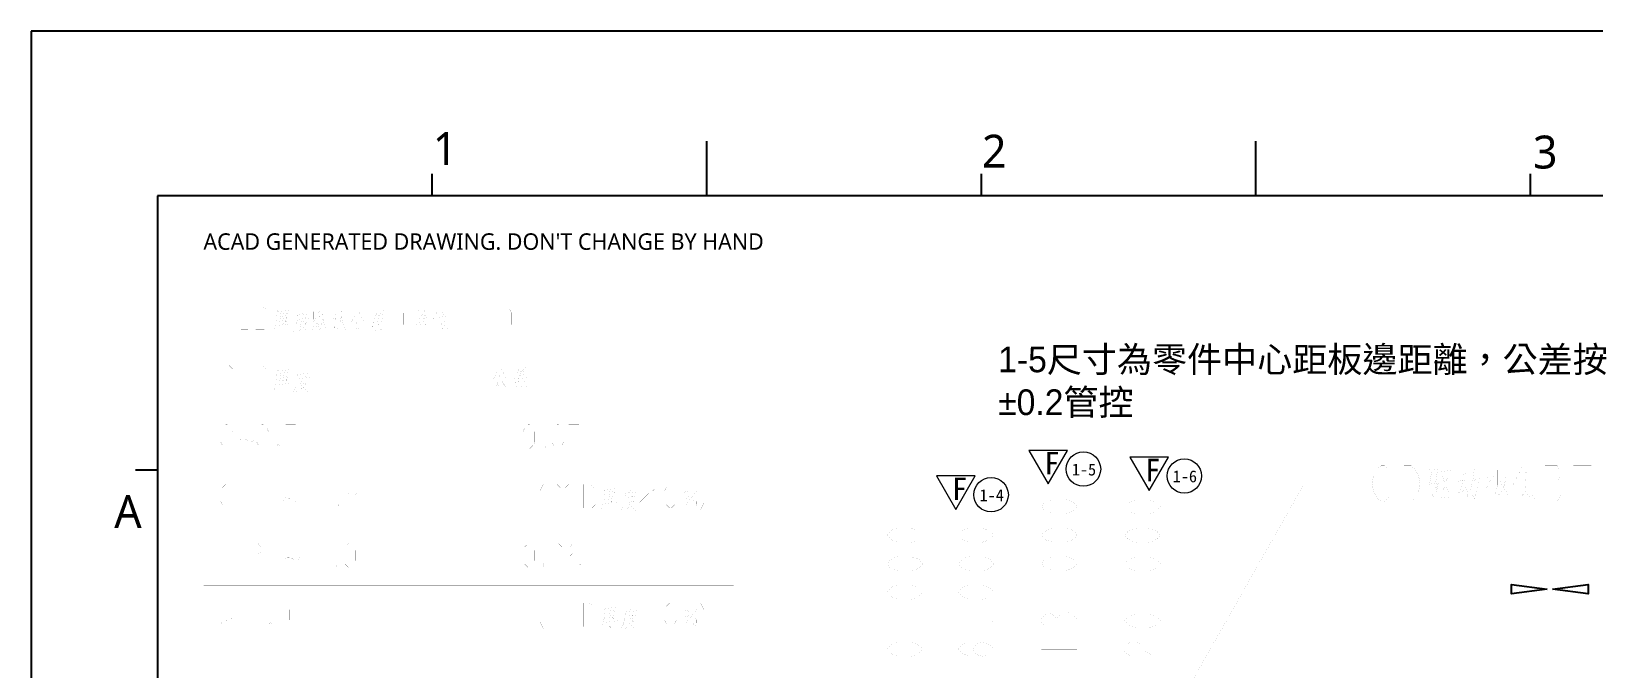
# Model space of a CAD drawing. Header units: millimetres. Extents: x 0 to 379, y 0 to 268.
# Drawn here: x 0 to 131.4, y 214.3 to 268 of the extents above; entities that cross this region are included whole.
import ezdxf

# ---------------------------------------------------------------- set-up
doc = ezdxf.new("R2010")
doc.units = ezdxf.units.MM
doc.header["$LTSCALE"] = 7.7
doc.layers.get('0').update_dxf_attribs({"linetype": 'CONTINUOUS'})
doc.layers.add('DIM', color=100, linetype='CONTINUOUS', lineweight=15)
doc.layers.add('備註', color=1, linetype='CONTINUOUS', lineweight=20)
doc.layers.add('鵬鼎', color=5, linetype='CONTINUOUS')
doc.styles.get("Standard").update_dxf_attribs({"font": 'simplex.shx'})

msp = doc.modelspace()

# ---------------------------------------------------------------- linework, layer by layer
for p, q in [((0, 267.966), (0, 0)), ((378.936, 267.966), (0, 267.966)), ((56.827, 254.1), (56.827, 258.72)), ((103.027, 254.1), (103.027, 258.72)), ((33.727, 254.1), (33.727, 255.948)), ((79.927, 254.1), (79.927, 255.948)), ((126.127, 254.1), (126.127, 255.948)), ((367.291, 254.1), (10.627, 254.1)), ((10.627, 254.1), (10.627, 7.392)), ((10.627, 231), (8.779, 231))]:
    msp.add_line(p, q)
at = {"const_width": 0.003}
for points in [[(14.496, 246.321), (14.496, 216.321)], [(14.496, 246.321), (59.096, 246.321)], [(59.096, 246.321), (59.096, 216.321)], [(15.934, 242.821), (15.934, 244.821), (16.649, 244.821), (16.934, 244.535), (16.934, 243.964), (16.649, 243.678), (15.934, 243.678)], [(18.22, 242.821), (17.649, 242.821), (17.363, 243.107), (17.363, 244.535), (17.649, 244.821), (18.22, 244.821)], [(18.887, 242.821), (18.887, 244.821), (19.315, 244.821), (19.458, 244.773), (19.744, 244.535), (19.744, 244.107), (19.458, 243.821), (18.887, 243.821)], [(20.696, 244.519), (20.62, 243.486), (20.429, 242.777)], [(22.753, 244.486), (22.868, 244.164)], [(26.106, 244.486), (26.068, 243.841), (26.449, 242.841), (26.601, 242.841)], [(31.629, 242.678), (31.344, 243.25), (31.344, 244.25), (31.629, 244.821)], [(32.591, 244.486), (32.744, 244.131)], [(33.125, 244.486), (32.934, 244.067)], [(34.229, 244.486), (33.734, 243.551)], [(40.115, 242.678), (40.401, 243.25), (40.401, 244.25), (40.115, 244.821)], [(19.458, 243.821), (19.601, 243.821), (19.887, 243.535), (19.887, 243.107), (19.601, 242.821), (18.887, 242.821)], [(20.696, 244.357), (21.687, 244.454)], [(20.734, 243.196), (21.801, 243.325)], [(20.849, 243.551), (21.496, 243.615)], [(20.925, 244.293), (20.925, 243.68)], [(21.534, 244.228), (20.925, 244.164)], [(20.925, 243.938), (21.382, 244.002)], [(20.925, 243.744), (21.534, 243.809)], [(21.191, 243.454), (21.268, 243.26), (21.268, 242.68)], [(21.229, 243.325), (21.534, 243.648)], [(21.496, 243.809), (21.534, 244.293)], [(22.41, 244.228), (22.372, 243.583), (22.22, 242.97), (22.029, 242.648)], [(22.41, 244.067), (23.401, 244.164)], [(22.449, 243.712), (23.401, 243.809)], [(22.601, 243.293), (23.096, 243.357)], [(22.601, 243.196), (23.287, 242.615), (23.439, 242.615)], [(22.677, 244.067), (22.677, 243.454)], [(22.677, 243.486), (23.058, 243.551)], [(22.868, 242.938), (22.982, 243.131), (23.134, 243.422)], [(23.02, 243.551), (23.058, 244.067)], [(24.277, 243.454), (23.668, 243.26)], [(23.744, 244.357), (23.744, 243.712)], [(24.239, 243.68), (23.744, 243.551)], [(23.782, 244.228), (24.239, 244.325)], [(23.782, 243.777), (24.239, 243.873)], [(23.858, 244.067), (23.896, 243.938)], [(24.01, 244.293), (24.01, 243.325)], [(24.01, 243.228), (24.049, 242.906)], [(24.125, 244.131), (24.087, 243.938)], [(24.544, 244.389), (24.506, 243.712), (24.391, 243.099), (24.125, 242.68)], [(24.201, 242.97), (24.125, 243.293)], [(24.277, 244.357), (24.239, 243.809)], [(24.315, 243.648), (24.849, 243.744)], [(24.544, 243.68), (24.81, 242.744), (24.963, 242.744)], [(24.658, 244.164), (24.81, 244.002)], [(25.268, 243.777), (25.572, 243.841)], [(25.458, 244.422), (25.649, 244.099)], [(25.458, 242.873), (25.725, 243.26)], [(25.572, 243.873), (25.534, 242.938)], [(26.068, 243.841), (25.877, 243.099), (25.61, 242.712)], [(27.249, 244.164), (27.02, 243.648), (26.829, 243.293)], [(27.439, 243.712), (27.172, 242.873)], [(27.553, 244.389), (28.01, 243.389), (28.201, 243.389)], [(27.591, 243.325), (27.934, 242.809)], [(29.61, 244.454), (29.268, 244.067), (29.115, 243.68), (28.772, 243.164), (28.468, 242.873)], [(28.62, 243.454), (29.763, 243.551)], [(28.734, 244.002), (29.687, 244.099)], [(29.572, 243.809), (28.81, 243.744)], [(28.925, 244.422), (29.077, 244.099)], [(28.925, 243.228), (29.496, 243.26)], [(29.191, 243.228), (29.191, 242.777)], [(32.172, 243.228), (33.544, 243.325)], [(32.515, 244.099), (32.515, 243.389)], [(33.239, 244.067), (32.515, 244.002)], [(32.515, 243.454), (33.277, 243.519)], [(32.629, 243.777), (33.125, 243.809)], [(32.896, 242.68), (32.896, 244.035)], [(33.277, 244.099), (33.201, 243.519)], [(34.039, 244.099), (34.039, 242.68)], [(34.229, 243.873), (35.029, 243.97)], [(34.382, 243.712), (34.534, 243.228)], [(34.534, 244.454), (34.687, 244.099)], [(34.839, 243.777), (34.687, 242.938)], [(36.687, 242.821), (36.687, 244.25), (37.829, 244.25), (37.972, 244.107), (37.972, 242.821)], [(37.306, 244.25), (37.306, 242.821)], [(38.401, 242.821), (38.401, 244.25), (39.544, 244.25), (39.687, 244.107), (39.687, 242.821)], [(39.02, 244.25), (39.02, 242.821)], [(21.268, 242.68), (21.001, 242.938)], [(22.868, 242.938), (22.258, 242.615)], [(23.744, 243.131), (23.668, 242.712)], [(23.858, 243.164), (23.858, 242.841)], [(27.058, 242.841), (27.82, 243.002)], [(28.696, 242.777), (29.725, 242.841)], [(34.153, 242.906), (35.144, 242.97)], [(14.496, 241.321), (59.096, 241.321)], [(37.496, 241.321), (37.496, 216.321)], [(15.934, 237.821), (15.934, 239.821), (16.649, 239.821), (16.934, 239.535), (16.934, 238.964), (16.649, 238.678), (15.934, 238.678)], [(18.22, 237.821), (17.649, 237.821), (17.363, 238.107), (17.363, 239.535), (17.649, 239.821), (18.22, 239.821)], [(18.887, 237.821), (18.887, 239.821), (19.315, 239.821), (19.458, 239.774), (19.744, 239.535), (19.744, 239.107), (19.458, 238.821), (18.887, 238.821)], [(20.696, 239.519), (20.62, 238.486), (20.429, 237.777)], [(20.696, 239.357), (21.687, 239.454)], [(20.925, 239.293), (20.925, 238.68)], [(21.534, 239.228), (20.925, 239.164)], [(21.496, 238.809), (21.534, 239.293)], [(22.41, 239.228), (22.372, 238.583), (22.22, 237.97), (22.029, 237.648)], [(22.753, 239.486), (22.868, 239.164)], [(39.229, 239.402), (39.001, 238.886), (38.81, 238.531)], [(39.534, 239.628), (39.991, 238.628), (40.182, 238.628)], [(41.591, 239.692), (41.249, 239.305), (41.096, 238.918), (40.753, 238.402), (40.449, 238.111)], [(40.715, 239.24), (41.668, 239.337)], [(40.906, 239.66), (41.058, 239.337)], [(19.458, 238.821), (19.601, 238.821), (19.887, 238.535), (19.887, 238.107), (19.601, 237.821), (18.887, 237.821)], [(20.734, 238.196), (21.801, 238.325)], [(20.849, 238.551), (21.496, 238.615)], [(20.925, 238.938), (21.382, 239.002)], [(20.925, 238.744), (21.534, 238.809)], [(21.268, 237.68), (21.001, 237.938)], [(21.191, 238.454), (21.268, 238.26), (21.268, 237.68)], [(21.229, 238.325), (21.534, 238.648)], [(22.868, 237.938), (22.258, 237.615)], [(22.41, 239.067), (23.401, 239.164)], [(22.449, 238.712), (23.401, 238.809)], [(22.601, 238.293), (23.096, 238.357)], [(22.601, 238.196), (23.287, 237.615), (23.439, 237.615)], [(22.677, 239.067), (22.677, 238.454)], [(22.677, 238.486), (23.058, 238.551)], [(22.868, 237.938), (22.982, 238.131), (23.134, 238.422)], [(23.02, 238.551), (23.058, 239.067)], [(39.039, 238.079), (39.801, 238.24)], [(39.42, 238.95), (39.153, 238.111)], [(39.572, 238.563), (39.915, 238.047)], [(40.601, 238.692), (41.744, 238.789)], [(40.677, 238.015), (41.706, 238.079)], [(41.553, 239.047), (40.791, 238.982)], [(40.906, 238.466), (41.477, 238.499)], [(41.172, 238.466), (41.172, 238.015)], [(14.496, 236.321), (59.096, 236.321)], [(21.391, 232.821), (21.963, 232.821), (22.249, 233.107), (22.249, 233.678), (21.963, 233.964), (21.391, 233.964), (21.391, 234.821), (22.249, 234.821)], [(40.029, 234.583), (40.029, 232.583)], [(45.22, 232.821), (45.791, 232.821), (46.077, 233.107), (46.077, 233.678), (45.791, 233.964), (45.22, 233.964), (45.22, 234.821), (46.077, 234.821)], [(17.477, 233.422), (17.591, 233.583), (17.706, 233.68), (17.782, 233.68), (17.858, 233.68), (18.125, 233.551)], [(18.391, 233.422), (18.125, 233.551)], [(18.658, 233.486), (18.582, 233.422), (18.506, 233.389), (18.391, 233.422)], [(18.772, 233.68), (18.658, 233.486)], [(39.029, 233.583), (41.029, 233.583)], [(39.029, 232.583), (41.029, 232.583)], [(110.69, 231.37), (110.69, 228.37), (111.89, 228.37)], [(112.94, 230.62), (113.24, 231.12), (113.54, 231.37), (113.84, 231.37), (114.14, 231.12), (114.29, 230.87)], [(115.49, 231.37), (116.09, 231.37), (116.39, 231.12), (116.69, 230.62)], [(116.39, 228.62), (116.09, 228.37), (115.49, 228.37), (115.49, 231.37)], [(128.39, 230.12), (128.54, 230.37), (128.54, 231.12), (128.39, 231.37), (127.34, 231.37)], [(127.34, 231.37), (127.34, 228.37), (128.39, 228.37), (128.69, 228.87), (128.69, 229.62), (128.39, 230.12)], [(129.74, 231.37), (131.24, 231.37)], [(130.49, 231.37), (130.49, 228.37)], [(14.496, 231.321), (59.096, 231.321)], [(113.24, 228.62), (112.94, 229.12), (112.79, 229.87), (112.94, 230.62)], [(116.69, 230.62), (116.84, 229.87), (116.69, 229.12), (116.39, 228.62)], [(117.633, 231.032), (118.319, 231.08)], [(117.805, 230.887), (117.633, 229.87)], [(118.319, 231.177), (118.147, 229.967)], [(118.547, 228.661), (118.547, 231.128)], [(118.547, 230.887), (119.405, 230.983)], [(119.233, 230.645), (118.662, 228.999)], [(118.719, 230.451), (119.233, 229.145)], [(119.976, 230.064), (120.833, 230.209)], [(120.147, 230.596), (120.833, 230.741)], [(120.433, 230.112), (120.147, 229.145)], [(121.405, 231.225), (121.29, 230.258), (121.119, 229.435), (120.662, 228.564)], [(121.005, 230.064), (121.747, 230.258)], [(121.805, 230.306), (121.405, 228.564)], [(122.833, 230.354), (122.262, 229.145)], [(123.233, 230.499), (122.433, 230.403)], [(122.833, 231.177), (122.833, 228.516)], [(122.833, 230.064), (123.176, 229.725)], [(123.347, 231.032), (123.347, 229.725), (123.119, 228.757)], [(124.09, 230.451), (123.862, 229.532), (123.633, 229.145), (123.233, 228.709)], [(123.347, 230.838), (124.205, 231.128)], [(123.519, 230.306), (124.09, 230.403)], [(123.576, 230.064), (124.262, 228.854), (124.376, 228.854)], [(125.405, 231.225), (124.662, 229.822)], [(125.119, 230.645), (125.119, 228.516)], [(125.747, 230.499), (125.69, 229.338), (125.29, 228.564)], [(125.462, 230.887), (125.462, 229.338)], [(125.462, 230.741), (125.976, 230.838)], [(125.976, 230.887), (125.976, 229.338)], [(126.262, 230.596), (126.262, 229.338)], [(126.605, 231.128), (126.605, 228.516)], [(127.34, 230.12), (128.39, 230.12)], [(18.363, 227.821), (18.934, 227.821), (19.22, 228.107), (19.22, 228.678), (18.934, 228.964), (18.363, 228.964), (18.363, 229.821), (19.22, 229.821)], [(26.82, 228.964), (26.629, 229.107), (26.629, 229.535), (26.82, 229.821), (27.249, 229.821), (27.439, 229.535), (27.439, 229.107), (27.249, 228.964), (27.534, 228.678), (27.534, 228.107), (27.249, 227.821), (26.82, 227.821), (26.534, 228.107)], [(26.534, 228.107), (26.534, 228.678), (26.82, 228.964), (27.249, 228.964)], [(40.029, 229.583), (40.029, 227.583)], [(43.077, 227.678), (42.791, 228.25), (42.791, 229.25), (43.077, 229.821)], [(43.506, 227.821), (43.506, 229.821), (44.22, 229.821), (44.506, 229.535), (44.506, 228.964), (44.22, 228.678), (43.506, 228.678)], [(45.791, 227.821), (45.22, 227.821), (44.934, 228.107), (44.934, 229.535), (45.22, 229.821), (45.791, 229.821)], [(46.458, 227.821), (46.458, 229.821), (46.887, 229.821), (47.029, 229.774), (47.315, 229.535), (47.315, 229.107), (47.029, 228.821), (46.458, 228.821)], [(47.029, 228.821), (47.172, 228.821), (47.458, 228.535), (47.458, 228.107), (47.172, 227.821), (46.458, 227.821)], [(48.268, 229.519), (48.191, 228.486), (48.001, 227.777)], [(48.268, 229.357), (49.258, 229.454)], [(48.496, 229.293), (48.496, 228.68)], [(49.106, 229.228), (48.496, 229.164)], [(48.496, 228.938), (48.953, 229.002)], [(48.496, 228.744), (49.106, 228.809)], [(49.068, 228.809), (49.106, 229.293)], [(49.982, 229.228), (49.944, 228.583), (49.791, 227.97), (49.601, 227.648)], [(49.982, 229.067), (50.972, 229.164)], [(50.02, 228.712), (50.972, 228.809)], [(50.249, 229.067), (50.249, 228.454)], [(50.325, 229.486), (50.439, 229.164)], [(50.591, 228.551), (50.629, 229.067)], [(51.944, 229.059), (51.182, 228.297)], [(51.182, 229.059), (51.944, 228.297)], [(51.563, 229.154), (51.563, 228.202)], [(52.277, 229.25), (52.849, 229.821)], [(52.849, 229.821), (52.849, 227.821)], [(56.001, 229.293), (54.934, 227.938)], [(55.01, 229.164), (54.972, 229.067)], [(54.972, 229.067), (54.972, 228.938)], [(54.972, 228.841), (54.972, 228.938)], [(55.01, 228.712), (54.972, 228.841)], [(55.049, 229.228), (55.01, 229.164)], [(55.049, 228.68), (55.01, 228.712)], [(55.125, 229.26), (55.049, 229.228)], [(55.125, 229.26), (55.201, 229.228)], [(55.201, 229.228), (55.239, 229.164)], [(55.201, 228.68), (55.239, 228.712), (55.277, 228.841), (55.277, 228.938), (55.277, 229.067)], [(55.239, 229.164), (55.277, 229.067)], [(56.306, 227.678), (56.591, 228.25), (56.591, 229.25), (56.306, 229.821)], [(88.958, 197.912), (107.09, 229.87), (110.09, 229.87)], [(114.29, 228.87), (114.14, 228.62), (113.84, 228.37), (113.54, 228.37), (113.24, 228.62)], [(117.462, 229.338), (118.205, 229.58)], [(117.576, 229.822), (118.319, 229.919)], [(118.09, 228.564), (117.805, 228.999)], [(118.376, 230.016), (118.09, 228.564)], [(118.49, 228.661), (119.462, 228.757)], [(120.033, 229.096), (120.719, 229.338)], [(120.605, 229.628), (120.833, 229.096)], [(121.405, 228.564), (121.233, 228.999)], [(125.69, 229.241), (126.033, 228.757)], [(126.605, 228.516), (126.262, 228.903)], [(21.191, 228.422), (21.306, 228.583), (21.42, 228.68), (21.496, 228.68), (21.572, 228.68), (21.839, 228.551)], [(22.106, 228.422), (21.839, 228.551)], [(22.372, 228.486), (22.296, 228.422), (22.22, 228.389), (22.106, 228.422)], [(22.487, 228.68), (22.372, 228.486)], [(39.029, 228.583), (41.029, 228.583)], [(39.029, 227.583), (41.029, 227.583)], [(48.306, 228.196), (49.372, 228.325)], [(48.42, 228.551), (49.068, 228.615)], [(48.839, 227.68), (48.572, 227.938)], [(48.763, 228.454), (48.839, 228.26), (48.839, 227.68)], [(48.801, 228.325), (49.106, 228.648)], [(50.439, 227.938), (49.829, 227.615)], [(50.172, 228.293), (50.668, 228.357)], [(50.172, 228.196), (50.858, 227.615), (51.01, 227.615)], [(50.249, 228.486), (50.629, 228.551)], [(50.439, 227.938), (50.553, 228.131), (50.706, 228.422)], [(51.087, 228.678), (52.039, 228.678)], [(55.125, 228.648), (55.049, 228.68)], [(55.125, 228.648), (55.201, 228.68)], [(55.734, 228.551), (55.696, 228.486), (55.658, 228.389), (55.658, 228.26)], [(55.81, 227.938), (55.734, 227.97), (55.696, 228.035), (55.658, 228.131), (55.658, 228.26)], [(55.81, 228.551), (55.734, 228.551)], [(55.81, 228.551), (55.887, 228.551)], [(55.81, 227.938), (55.887, 227.97)], [(55.887, 228.551), (55.925, 228.486), (55.963, 228.389)], [(55.887, 227.97), (55.925, 228.035)], [(55.963, 228.26), (55.963, 228.131), (55.925, 228.035)], [(55.963, 228.389), (55.963, 228.26)], [(14.496, 226.321), (59.096, 226.321)], [(18.649, 223.964), (18.458, 224.107), (18.458, 224.535), (18.649, 224.821), (19.077, 224.821), (19.268, 224.535), (19.268, 224.107), (19.077, 223.964), (19.363, 223.678), (19.363, 223.107), (19.077, 222.821), (18.649, 222.821), (18.363, 223.107)], [(24.249, 224.25), (24.82, 224.821)], [(24.82, 224.821), (24.82, 222.821)], [(45.506, 223.964), (45.315, 224.107), (45.315, 224.535), (45.506, 224.821), (45.934, 224.821), (46.125, 224.535), (46.125, 224.107), (45.934, 223.964), (46.22, 223.678), (46.22, 223.107), (45.934, 222.821), (45.506, 222.821), (45.22, 223.107)], [(18.363, 223.107), (18.363, 223.678), (18.649, 223.964), (19.077, 223.964)], [(21.334, 223.422), (21.449, 223.583), (21.563, 223.68), (21.639, 223.68), (21.715, 223.68), (21.982, 223.551)], [(22.249, 223.422), (21.982, 223.551)], [(22.515, 223.486), (22.439, 223.422), (22.363, 223.389), (22.249, 223.422)], [(22.629, 223.68), (22.515, 223.486)], [(39.029, 223.583), (41.029, 223.583)], [(40.029, 224.583), (40.029, 222.583)], [(45.22, 223.107), (45.22, 223.678), (45.506, 223.964), (45.934, 223.964)], [(39.029, 222.583), (41.029, 222.583)], [(127.514, 200.436), (127.514, 222.982)], [(127.978, 200.586), (127.978, 222.982)], [(14.496, 221.321), (59.096, 221.321)], [(122.514, 220.982), (127.746, 220.982)], [(127.514, 220.982), (122.514, 220.982)], [(178.807, 220.982), (127.746, 220.982)], [(127.978, 220.982), (178.807, 220.982)], [(18.725, 219.25), (19.296, 219.821)], [(19.296, 219.821), (19.296, 217.821)], [(40.029, 219.583), (40.029, 217.583)], [(43.077, 217.678), (42.791, 218.25), (42.791, 219.25), (43.077, 219.821)], [(43.506, 217.821), (43.506, 219.821), (44.22, 219.821), (44.506, 219.535), (44.506, 218.964), (44.22, 218.678), (43.506, 218.678)], [(45.791, 217.821), (45.22, 217.821), (44.934, 218.107), (44.934, 219.535), (45.22, 219.821), (45.791, 219.821)], [(46.458, 217.821), (46.458, 219.821), (46.887, 219.821), (47.029, 219.773), (47.315, 219.535), (47.315, 219.107), (47.029, 218.821), (46.458, 218.821)], [(48.268, 219.519), (48.191, 218.486), (48.001, 217.777)], [(52.277, 219.25), (52.849, 219.821)], [(52.849, 219.821), (52.849, 217.821)], [(56.306, 217.678), (56.591, 218.25), (56.591, 219.25), (56.306, 219.821)], [(87.733, 220.582), (87.983, 220.732)], [(87.983, 220.732), (87.983, 220.582), (87.733, 220.582)], [(94.983, 220.732), (94.983, 220.582), (94.733, 220.582)], [(94.733, 220.582), (94.983, 220.732)], [(15.925, 219.164), (17.029, 218.615)], [(17.029, 218.615), (15.925, 218.099)], [(39.029, 218.583), (41.029, 218.583)], [(47.029, 218.821), (47.172, 218.821), (47.458, 218.535), (47.458, 218.107), (47.172, 217.821), (46.458, 217.821)], [(48.268, 219.357), (49.258, 219.454)], [(48.306, 218.196), (49.372, 218.325)], [(48.42, 218.551), (49.068, 218.615)], [(48.496, 219.293), (48.496, 218.68)], [(49.106, 219.228), (48.496, 219.164)], [(48.496, 218.938), (48.953, 219.002)], [(48.496, 218.744), (49.106, 218.809)], [(48.763, 218.454), (48.839, 218.26), (48.839, 217.68)], [(48.801, 218.325), (49.106, 218.648)], [(49.068, 218.809), (49.106, 219.293)], [(49.982, 219.228), (49.944, 218.583), (49.791, 217.97), (49.601, 217.648)], [(49.982, 219.067), (50.972, 219.164)], [(50.02, 218.712), (50.972, 218.809)], [(50.172, 218.293), (50.668, 218.357)], [(50.249, 219.067), (50.249, 218.454)], [(50.249, 218.486), (50.629, 218.551)], [(50.325, 219.486), (50.439, 219.164)], [(50.439, 217.938), (50.553, 218.131), (50.706, 218.422)], [(50.591, 218.551), (50.629, 219.067)], [(51.087, 218.678), (52.039, 218.678)], [(51.182, 219.059), (51.944, 218.297)], [(51.944, 219.059), (51.182, 218.297)], [(51.563, 219.154), (51.563, 218.202)], [(56.001, 219.293), (54.934, 217.938)], [(55.01, 219.164), (54.972, 219.067)], [(54.972, 219.067), (54.972, 218.938)], [(54.972, 218.841), (54.972, 218.938)], [(55.01, 218.712), (54.972, 218.841)], [(55.049, 219.228), (55.01, 219.164)], [(55.049, 218.68), (55.01, 218.712)], [(55.125, 219.26), (55.049, 219.228)], [(55.125, 218.648), (55.049, 218.68)], [(55.125, 219.26), (55.201, 219.228)], [(55.125, 218.648), (55.201, 218.68)], [(55.201, 219.228), (55.239, 219.164)], [(55.201, 218.68), (55.239, 218.712), (55.277, 218.841), (55.277, 218.938), (55.277, 219.067)], [(55.239, 219.164), (55.277, 219.067)], [(55.734, 218.551), (55.696, 218.486), (55.658, 218.389), (55.658, 218.26)], [(55.81, 217.938), (55.734, 217.97), (55.696, 218.035), (55.658, 218.131), (55.658, 218.26)], [(55.81, 218.551), (55.734, 218.551)], [(55.81, 218.551), (55.887, 218.551)], [(55.887, 218.551), (55.925, 218.486), (55.963, 218.389)], [(55.963, 218.26), (55.963, 218.131), (55.925, 218.035)], [(55.963, 218.389), (55.963, 218.26)], [(74.983, 218.332), (74.983, 218.182), (74.733, 218.182)], [(74.733, 218.182), (74.983, 218.332)], [(80.733, 218.182), (80.983, 218.332)], [(80.983, 218.332), (80.983, 218.182), (80.733, 218.182)], [(85.233, 217.882), (84.983, 218.182), (84.983, 218.482), (85.233, 218.782), (85.483, 218.932), (85.733, 218.932), (85.983, 218.782), (86.233, 218.482), (86.483, 218.782), (86.983, 219.082)], [(86.233, 218.182), (86.233, 218.482)], [(86.983, 219.082), (87.233, 219.082)], [(87.233, 219.082), (87.733, 218.782), (87.983, 218.482), (87.983, 218.182), (87.733, 217.882), (87.483, 217.732)], [(39.029, 217.583), (41.029, 217.583)], [(48.839, 217.68), (48.572, 217.938)], [(50.439, 217.938), (49.829, 217.615)], [(50.172, 218.196), (50.858, 217.615), (51.01, 217.615)], [(55.81, 217.938), (55.887, 217.97)], [(55.887, 217.97), (55.925, 218.035)], [(14.496, 216.321), (59.096, 216.321)], [(79.983, 215.332), (79.483, 215.482), (79.233, 215.932), (79.483, 216.382), (79.983, 216.532), (80.483, 216.382), (80.733, 216.232), (80.983, 215.932), (80.733, 215.632), (80.483, 215.482), (79.983, 215.332), (78.983, 215.332), (78.483, 215.482), (78.233, 215.632), (77.983, 215.932), (78.233, 216.232), (78.483, 216.382)], [(84.983, 215.932), (87.983, 215.932)], [(92.483, 215.332), (92.233, 215.482), (91.983, 215.782), (91.983, 216.082), (92.233, 216.382), (92.483, 216.532), (92.983, 216.532), (93.233, 216.382), (93.733, 215.782)], [(93.733, 215.782), (94.233, 215.482), (94.983, 215.332)], [(94.983, 215.332), (94.983, 216.532)]]:
    msp.add_lwpolyline(points, dxfattribs=at)
for points in [[(15.934, 233.393), (15.934, 234.25), (16.077, 234.535), (16.363, 234.821), (16.506, 234.821), (16.791, 234.535), (16.934, 234.25), (16.934, 233.393), (16.791, 233.107), (16.506, 232.821), (16.363, 232.821), (16.077, 233.107)], [(18.963, 233.393), (18.963, 234.25), (19.106, 234.535), (19.391, 234.821), (19.534, 234.821), (19.82, 234.535), (19.963, 234.25), (19.963, 233.393), (19.82, 233.107), (19.534, 232.821), (19.391, 232.821), (19.106, 233.107)], [(41.363, 233.393), (41.363, 234.25), (41.506, 234.535), (41.791, 234.821), (41.934, 234.821), (42.22, 234.535), (42.363, 234.25), (42.363, 233.393), (42.22, 233.107), (41.934, 232.821), (41.791, 232.821), (41.506, 233.107)], [(43.791, 233.393), (43.791, 234.25), (43.934, 234.535), (44.22, 234.821), (44.363, 234.821), (44.649, 234.535), (44.791, 234.25), (44.791, 233.393), (44.649, 233.107), (44.363, 232.821), (44.22, 232.821), (43.934, 233.107)], [(20.82, 233.154), (20.868, 233.059), (20.868, 233.012), (20.82, 232.916), (20.725, 232.916), (20.677, 233.012), (20.677, 233.059), (20.725, 233.154)], [(43.22, 233.154), (43.268, 233.059), (43.268, 233.012), (43.22, 232.916), (43.125, 232.916), (43.077, 233.012), (43.077, 233.059), (43.125, 233.154)], [(15.934, 228.393), (15.934, 229.25), (16.077, 229.535), (16.363, 229.821), (16.506, 229.821), (16.791, 229.535), (16.934, 229.25), (16.934, 228.393), (16.791, 228.107), (16.506, 227.821), (16.363, 227.821), (16.077, 228.107)], [(24.106, 228.393), (24.106, 229.25), (24.249, 229.535), (24.534, 229.821), (24.677, 229.821), (24.963, 229.535), (25.106, 229.25), (25.106, 228.393), (24.963, 228.107), (24.677, 227.821), (24.534, 227.821), (24.249, 228.107)], [(53.277, 228.393), (53.277, 229.25), (53.42, 229.535), (53.706, 229.821), (53.849, 229.821), (54.134, 229.535), (54.277, 229.25), (54.277, 228.393), (54.134, 228.107), (53.849, 227.821), (53.706, 227.821), (53.42, 228.107)], [(17.791, 228.154), (17.839, 228.059), (17.839, 228.012), (17.791, 227.916), (17.696, 227.916), (17.649, 228.012), (17.649, 228.059), (17.696, 228.154)], [(25.963, 228.154), (26.01, 228.059), (26.01, 228.012), (25.963, 227.916), (25.868, 227.916), (25.82, 228.012), (25.82, 228.059), (25.868, 228.154)], [(87.983, 227.932), (87.733, 227.632), (87.483, 227.482), (86.983, 227.332), (85.983, 227.332), (85.483, 227.482), (85.233, 227.632), (84.983, 227.932), (85.233, 228.232), (85.483, 228.382), (85.983, 228.532), (86.983, 228.532), (87.483, 228.382), (87.733, 228.232)], [(94.983, 227.932), (94.733, 227.632), (94.483, 227.482), (93.983, 227.332), (92.983, 227.332), (92.483, 227.482), (92.233, 227.632), (91.983, 227.932), (92.233, 228.232), (92.483, 228.382), (92.983, 228.532), (93.983, 228.532), (94.483, 228.382), (94.733, 228.232)], [(74.983, 225.532), (74.733, 225.232), (74.483, 225.082), (73.983, 224.932), (72.983, 224.932), (72.483, 225.082), (72.233, 225.232), (71.983, 225.532), (72.233, 225.832), (72.483, 225.982), (72.983, 226.132), (73.983, 226.132), (74.483, 225.982), (74.733, 225.832)], [(80.983, 225.532), (80.733, 225.232), (80.483, 225.082), (79.983, 224.932), (78.983, 224.932), (78.483, 225.082), (78.233, 225.232), (77.983, 225.532), (78.233, 225.832), (78.483, 225.982), (78.983, 226.132), (79.983, 226.132), (80.483, 225.982), (80.733, 225.832)], [(87.983, 225.532), (87.733, 225.232), (87.483, 225.082), (86.983, 224.932), (85.983, 224.932), (85.483, 225.082), (85.233, 225.232), (84.983, 225.532), (85.233, 225.832), (85.483, 225.982), (85.983, 226.132), (86.983, 226.132), (87.483, 225.982), (87.733, 225.832)], [(94.983, 225.532), (94.733, 225.232), (94.483, 225.082), (93.983, 224.932), (92.983, 224.932), (92.483, 225.082), (92.233, 225.232), (91.983, 225.532), (92.233, 225.832), (92.483, 225.982), (92.983, 226.132), (93.983, 226.132), (94.483, 225.982), (94.733, 225.832)], [(15.934, 223.393), (15.934, 224.25), (16.077, 224.535), (16.363, 224.821), (16.506, 224.821), (16.791, 224.535), (16.934, 224.25), (16.934, 223.393), (16.791, 223.107), (16.506, 222.821), (16.363, 222.821), (16.077, 223.107)], [(26.249, 223.393), (26.249, 224.25), (26.391, 224.535), (26.677, 224.821), (26.82, 224.821), (27.106, 224.535), (27.249, 224.25), (27.249, 223.393), (27.106, 223.107), (26.82, 222.821), (26.677, 222.821), (26.391, 223.107)], [(41.363, 223.393), (41.363, 224.25), (41.506, 224.535), (41.791, 224.821), (41.934, 224.821), (42.22, 224.535), (42.363, 224.25), (42.363, 223.393), (42.22, 223.107), (41.934, 222.821), (41.791, 222.821), (41.506, 223.107)], [(43.791, 223.393), (43.791, 224.25), (43.934, 224.535), (44.22, 224.821), (44.363, 224.821), (44.649, 224.535), (44.791, 224.25), (44.791, 223.393), (44.649, 223.107), (44.363, 222.821), (44.22, 222.821), (43.934, 223.107)], [(74.983, 223.132), (74.733, 222.832), (74.483, 222.682), (73.983, 222.532), (72.983, 222.532), (72.483, 222.682), (72.233, 222.832), (71.983, 223.132), (72.233, 223.432), (72.483, 223.582), (72.983, 223.732), (73.983, 223.732), (74.483, 223.582), (74.733, 223.432)], [(80.983, 223.132), (80.733, 222.832), (80.483, 222.682), (79.983, 222.532), (78.983, 222.532), (78.483, 222.682), (78.233, 222.832), (77.983, 223.132), (78.233, 223.432), (78.483, 223.582), (78.983, 223.732), (79.983, 223.732), (80.483, 223.582), (80.733, 223.432)], [(87.983, 223.132), (87.733, 222.832), (87.483, 222.682), (86.983, 222.532), (85.983, 222.532), (85.483, 222.682), (85.233, 222.832), (84.983, 223.132), (85.233, 223.432), (85.483, 223.582), (85.983, 223.732), (86.983, 223.732), (87.483, 223.582), (87.733, 223.432)], [(94.983, 223.132), (94.733, 222.832), (94.483, 222.682), (93.983, 222.532), (92.983, 222.532), (92.483, 222.682), (92.233, 222.832), (91.983, 223.132), (92.233, 223.432), (92.483, 223.582), (92.983, 223.732), (93.983, 223.732), (94.483, 223.582), (94.733, 223.432)], [(17.791, 223.154), (17.839, 223.059), (17.839, 223.012), (17.791, 222.916), (17.696, 222.916), (17.649, 223.012), (17.649, 223.059), (17.696, 223.154)], [(25.677, 223.154), (25.725, 223.059), (25.725, 223.012), (25.677, 222.916), (25.582, 222.916), (25.534, 223.012), (25.534, 223.059), (25.582, 223.154)], [(43.22, 223.154), (43.268, 223.059), (43.268, 223.012), (43.22, 222.916), (43.125, 222.916), (43.077, 223.012), (43.077, 223.059), (43.125, 223.154)], [(74.983, 220.732), (74.733, 220.432), (74.483, 220.282), (73.983, 220.132), (72.983, 220.132), (72.483, 220.282), (72.233, 220.432), (71.983, 220.732), (72.233, 221.032), (72.483, 221.182), (72.983, 221.332), (73.983, 221.332), (74.483, 221.182), (74.733, 221.032)], [(80.983, 220.732), (80.733, 220.432), (80.483, 220.282), (79.983, 220.132), (78.983, 220.132), (78.483, 220.282), (78.233, 220.432), (77.983, 220.732), (78.233, 221.032), (78.483, 221.182), (78.983, 221.332), (79.983, 221.332), (80.483, 221.182), (80.733, 221.032)], [(20.725, 218.393), (20.725, 219.25), (20.868, 219.535), (21.153, 219.821), (21.296, 219.821), (21.582, 219.535), (21.725, 219.25), (21.725, 218.393), (21.582, 218.107), (21.296, 217.821), (21.153, 217.821), (20.868, 218.107)], [(53.277, 218.393), (53.277, 219.25), (53.42, 219.535), (53.706, 219.821), (53.849, 219.821), (54.134, 219.535), (54.277, 219.25), (54.277, 218.393), (54.134, 218.107), (53.849, 217.821), (53.706, 217.821), (53.42, 218.107)], [(94.983, 218.332), (94.733, 218.032), (94.483, 217.882), (93.983, 217.732), (92.983, 217.732), (92.483, 217.882), (92.233, 218.032), (91.983, 218.332), (92.233, 218.632), (92.483, 218.782), (92.983, 218.932), (93.983, 218.932), (94.483, 218.782), (94.733, 218.632)], [(20.153, 218.154), (20.201, 218.059), (20.201, 218.012), (20.153, 217.916), (20.058, 217.916), (20.01, 218.012), (20.01, 218.059), (20.058, 218.154)], [(74.983, 215.932), (74.733, 215.632), (74.483, 215.482), (73.983, 215.332), (72.983, 215.332), (72.483, 215.482), (72.233, 215.632), (71.983, 215.932), (72.233, 216.232), (72.483, 216.382), (72.983, 216.532), (73.983, 216.532), (74.483, 216.382), (74.733, 216.232)]]:
    msp.add_lwpolyline(points, close=True, dxfattribs=at)
for points in [[(127.514, 220.982), (124.514, 220.582), (124.514, 221.382), (127.514, 220.982)], [(127.978, 220.982), (130.978, 221.382), (130.978, 220.582), (127.978, 220.982)]]:
    msp.add_lwpolyline(points, close=True)
at = {"layer": '備註'}
for points in [[(85.558, 229.855), (87.185, 232.675), (83.93, 232.675)], [(94.044, 229.28), (95.672, 232.1), (92.416, 232.1)], [(77.791, 227.698), (79.418, 230.518), (76.163, 230.518)]]:
    msp.add_lwpolyline(points, close=True, dxfattribs=at)
for centre in [(88.516, 231.093), (97.002, 230.518), (80.749, 228.936)]:
    msp.add_circle(centre, 1.448, dxfattribs=at)

# ---------------------------------------------------------------- texts
at = {"insert": (14.483, 250.947), "char_height": 1.386, "width": 1.050466380547732e-13, "attachment_point": 1}
msp.add_mtext("{\\fMicrosoft JhengHei|b0|i0|c136|p0;\\C3;ACAD GENERATED DRAWING. DON'T CHANGE BY HAND}", dxfattribs=at)
at = {"layer": 'DIM', "char_height": 2.772, "width": 1.68768, "attachment_point": 1}
for s, insert in [('{\\fMicrosoft JhengHei|b0|i0|c136|p0;\\C0;1}', (33.779, 259.469)), ('{\\fMicrosoft JhengHei|b0|i0|c136|p0;\\C0;2}', (79.979, 259.25)), ('{\\fMicrosoft JhengHei|b0|i0|c136|p0;\\C0;3}', (126.327, 259.177))]:
    msp.add_mtext(s, dxfattribs=dict(at, insert=insert))
at = {"layer": '備註'}
for s, insert, char_height, width, attachment_point in [('{\\f新細明體|b0|i0|c136|p2;1-5尺寸為零件中心距板邊距離，公差按%%P0.2管控}', (81.346, 241.413), 2.16241, 53.38465, 1), ('{\\fSimSun|b0|i0|c136|p0;F}', (85.22, 232.538), 1.89235, 0.9712, 1), ('{\\fSimSun|b0|i0|c136|p0;1-5}', (88.561, 231.051), 1, 1.97563, 5), ('{\\fSimSun|b0|i0|c136|p0;F}', (93.706, 231.963), 1.89235, 0.9712, 1), ('{\\fSimSun|b0|i0|c136|p0;F}', (77.453, 230.38), 1.89235, 0.9712, 1), ('{\\fSimSun|b0|i0|c136|p0;1-6}', (97.047, 230.476), 1, 1.97563, 5), ('{\\fSimSun|b0|i0|c136|p0;1-4}', (80.794, 228.894), 1, 1.97563, 5)]:
    msp.add_mtext(s, dxfattribs=dict(at, insert=insert, char_height=char_height, width=width, attachment_point=attachment_point))
at = {"layer": '鵬鼎', "insert": (6.983, 228.913), "char_height": 2.772, "width": 5.22867, "attachment_point": 1}
msp.add_mtext('{\\fMicrosoft JhengHei|b0|i0|c136|p0;\\C0;A}', dxfattribs=at)

doc.saveas('drawing.dxf')
